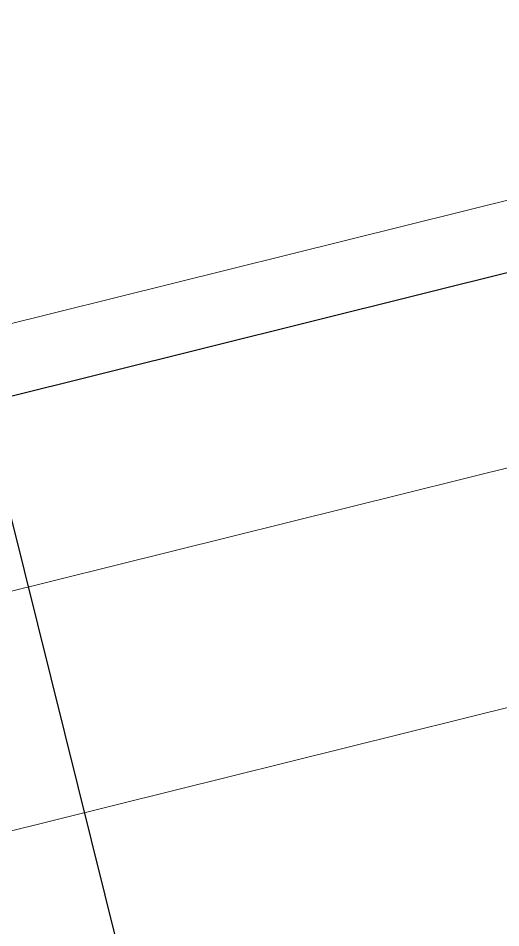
# Model space of a CAD drawing. Header units: inches. Extents: x 252212 to 296477, y 417293 to 492071.
# Drawn here: x 276932 to 277260, y 476343 to 476961 of the extents above; entities that cross this region are included whole.
import ezdxf

# ---------------------------------------------------------------- set-up
doc = ezdxf.new("R2010")
doc.units = ezdxf.units.IN
doc.header["$MEASUREMENT"] = 0
doc.layers.add('0 toilet wall finishing', color=8, linetype='Continuous')
doc.layers.add('8', color=8, linetype='Continuous')
doc.layers.add('ID-NOTES', color=3, linetype='Continuous', lineweight=0)
doc.styles.add('ZZ-Dim All', font='romans.shx', dxfattribs={"width": 0.8})
doc.dimstyles.new('DIM 0200', dxfattribs={"dimscale": 200, "dimtxt": 1, "dimasz": 0.8, "dimexe": 0.5, "dimexo": 1, "dimgap": 0.4, "dimtad": 1, "dimdec": 0, "dimrnd": 10, "dimdsep": 46, "dimtxsty": 'ZZ-Dim All', "dimblk1": 'ARCHTICK', "dimblk2": 'ARCHTICK', "dimsah": 1, "dimcen": 1, "dimdle": 0.5, "dimclrd": 256, "dimclre": 256, "dimclrt": 256, "dimadec": 0, "dimazin": 2, "dimtfac": 1, "dimtdec": 0, "dimtix": 1, "dimtmove": 2, "dimatfit": 2, "dimfxl": 1, "dimfxlon": 1, "dimtolj": 1, "dimtzin": 0, "dimlwd": -1, "dimlwe": -1, "dimarcsym": 0})

# ---------------------------------------------------------------- blocks, each defined once
blk = doc.blocks.new('_ARCHTICK')
at = {"color": 0, "linetype": 'ByBlock', "const_width": 0.15}
blk.add_lwpolyline([(-0.5, -0.5), (0.5, 0.5)], dxfattribs=at)

msp = doc.modelspace()

# ---------------------------------------------------------------- hatches: boundary and pattern name
at = {"layer": '8'}
h = msp.add_hatch(dxfattribs=at)
h.set_pattern_fill('ANSI31', color=256, scale=100, angle=13.97142, style=0)
h.set_pattern_definition([(58.97142, (264334.825, 487531.944), (-10.711379, 6.443319), [])])
edge = h.paths.add_edge_path()
edge.add_line((276412.46, 477602.45), (275400.27, 477350.62))
edge.add_arc((275436.49, 477205.06), 150, 103.97142, 193.97142)
edge.add_line((275290.93, 477168.84), (275333.18, 476999.02))
edge.add_line((275333.18, 476999.02), (275419.06, 477020.39))
edge.add_line((275419.06, 477020.39), (275455.89, 477106.84))
edge.add_line((275455.89, 477106.84), (275493.8, 477116.27))
edge.add_line((275493.8, 477116.27), (275499.23, 477094.43))
edge.add_line((275499.23, 477094.43), (275490.5, 477092.26))
edge.add_line((275490.5, 477092.26), (275492.31, 477084.98))
edge.add_arc((275498.19, 477057.66), 27.95, 102.14968, 164.4524)
edge.add_arc((275506.49, 477058.03), 35.93, 168.57474, 187.44417)
edge.add_arc((275801.56, 477096.34), 333.48, 187.40277, 189.21998)
edge.add_arc((275419.41, 477035.65), 53.47, -8.87339, 7.80785, ccw=False)
edge.add_arc((275454.53, 477031.1), 18.1, 277.14045, 348.19993, ccw=False)
edge.add_line((275456.78, 477013.15), (275457.5, 477010.23))
edge.add_arc((275459.39, 477002.67), 7.8, -114.49588, 103.97142, ccw=False)
edge.add_line((275456.15, 476995.57), (275458.32, 476986.83))
edge.add_arc((275463.39, 476966.46), 21, 103.97142, 193.97142)
edge.add_line((275443.02, 476961.39), (275395.47, 476949.55))
edge.add_line((275395.47, 476949.55), (275406.33, 476905.89))
edge.add_line((275406.33, 476905.89), (275289.87, 476876.91))
edge.add_line((275289.87, 476876.91), (275285.04, 476896.32))
edge.add_line((275285.04, 476896.32), (275265.63, 476891.49))
edge.add_line((275265.63, 476891.49), (275259.6, 476915.75))
edge.add_line((275259.6, 476915.75), (275324.14, 476931.81))
edge.add_line((275324.14, 476931.81), (275266.67, 477162.81))
edge.add_arc((275436.49, 477205.06), 175, 103.97142, 193.97142, ccw=False)
edge.add_line((275394.24, 477374.88), (276406.42, 477626.71))
edge.add_line((276406.42, 477626.71), (277133.21, 477807.53))
edge.add_arc((277175.46, 477637.71), 175, 13.97142, 103.97142, ccw=False)
edge.add_line((277345.28, 477679.96), (277402.76, 477448.97))
edge.add_line((277402.76, 477448.97), (277467.3, 477465.02))
edge.add_line((277467.3, 477465.02), (277473.33, 477440.76))
edge.add_line((277473.33, 477440.76), (277453.92, 477435.93))
edge.add_line((277453.92, 477435.93), (277458.75, 477416.53))
edge.add_line((277458.75, 477416.53), (277342.29, 477387.55))
edge.add_line((277342.29, 477387.55), (277331.43, 477431.22))
edge.add_line((277331.43, 477431.22), (277283.88, 477419.39))
edge.add_arc((277263.5, 477414.32), 21, 13.97142, 103.97142)
edge.add_line((277258.43, 477434.7), (277256.26, 477443.43))
edge.add_arc((277250.08, 477448.19), 7.8, 103.97142, 322.43873, ccw=False)
edge.add_line((277248.19, 477455.75), (277247.47, 477458.67))
edge.add_arc((277241.04, 477475.58), 18.1, 219.74292, 290.80239, ccw=False)
edge.add_arc((277269.93, 477496.05), 53.47, 200.135, 216.81624, ccw=False)
edge.add_arc((276903.9, 477370.6), 333.48, 18.72287, 20.54008)
edge.add_arc((277182.52, 477475.03), 35.93, 20.49867, 39.3681)
edge.add_arc((277190.02, 477478.58), 27.95, 43.49045, 105.79316)
edge.add_line((277182.41, 477505.48), (277180.6, 477512.76))
edge.add_line((277180.6, 477512.76), (277171.87, 477510.58))
edge.add_line((277171.87, 477510.58), (277166.44, 477532.42))
edge.add_line((277166.44, 477532.42), (277204.35, 477541.85))
edge.add_line((277204.35, 477541.85), (277277.39, 477482.74))
edge.add_line((277277.39, 477482.74), (277363.28, 477504.1))
edge.add_line((277363.28, 477504.1), (277321.02, 477673.93))
edge.add_arc((277175.46, 477637.71), 150, 13.97142, 103.97142)
edge.add_line((277139.25, 477783.27), (276412.46, 477602.45))

# ---------------------------------------------------------------- linework, layer by layer
at = {"layer": '0 toilet wall finishing', "ltscale": 0.1}
for p, q in [((277448.21, 474528.54, 0), (276772.18, 477245.71, 0)), ((277604.11, 476872.14, 0), (276206.94, 476524.53, 0))]:
    msp.add_line(p, q, dxfattribs=at)

# ---------------------------------------------------------------- leaders
at = {"layer": 'ID-NOTES'}
for points in [[(275328.2, 476355.26, 0), (278075.53, 477038.79, 0)], [(276488.08, 476713.96, 0), (276744.1, 476525.74, 0), (278116.99, 476867.32, 0)], [(275367.22, 476020.33, 0), (278148.43, 476712.29, 0)], [(276013.21, 475991.65, 0), (278192.81, 476533.93, 0)]]:
    msp.add_leader(points, dimstyle='DIM 0200', override={"dimasz": 0.2, "dimtad": 0, "dimclrd": 8}, dxfattribs=at)

doc.saveas('drawing.dxf')
